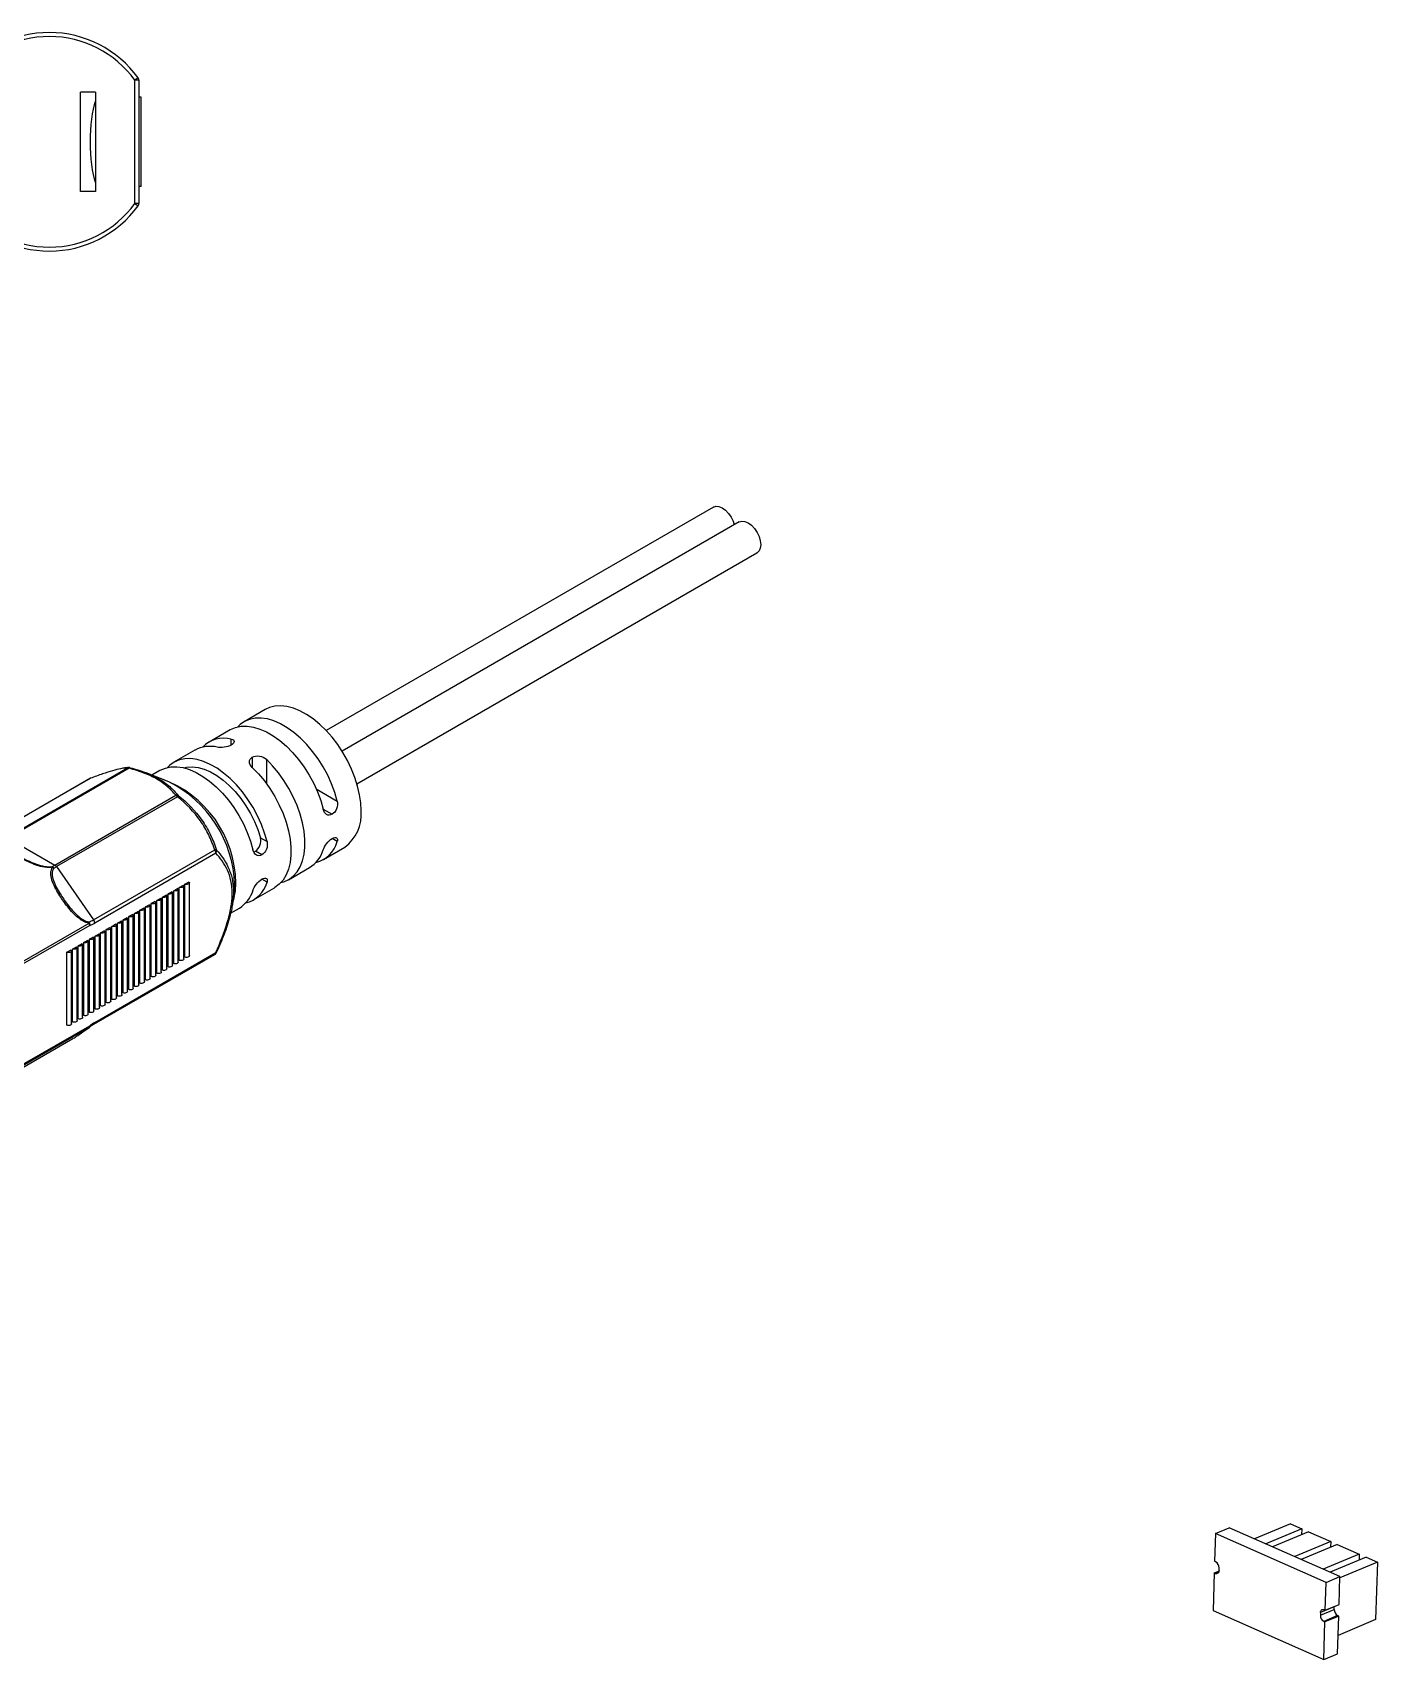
# Model space of a CAD drawing. Header units: millimetres. Extents: x 978 to 1917, y -47 to 489.
# Drawn here: x 1662.1 to 1729.8, y 20.2 to 102.1 of the extents above; entities that cross this region are included whole.
import ezdxf

# ---------------------------------------------------------------- set-up
doc = ezdxf.new("R2010")
doc.units = ezdxf.units.MM
doc.layers.get('0').update_dxf_attribs({"color": 8, "lineweight": 30})
doc.layers.add('SolidLine', color=7, linetype='Continuous', lineweight=30)

msp = doc.modelspace()

# ---------------------------------------------------------------- linework, layer by layer
at = {"color": 7, "linetype": 'Continuous', "lineweight": 25}
for p, q in [((1664.495, 94.123), (1664.495, 99.123)), ((1665.245, 99.123), (1664.495, 99.123)), ((1665.245, 99.123), (1665.245, 98.69)), ((1667.392, 99.839), (1667.23, 99.722)), ((1667.23, 93.525), (1667.23, 99.722)), ((1667.43, 99.722), (1667.23, 99.722)), ((1667.43, 99.722), (1667.43, 93.525)), ((1665.245, 98.69), (1665.245, 94.556)), ((1667.542, 98.873), (1667.43, 98.873)), ((1667.542, 94.373), (1667.542, 98.873)), ((1665.245, 94.556), (1665.245, 94.123)), ((1667.542, 94.373), (1667.43, 94.373)), ((1665.245, 94.123), (1664.495, 94.123)), ((1667.23, 93.525), (1667.392, 93.408)), ((1667.43, 93.525), (1667.23, 93.525)), ((1696.351, 78.236), (1676.862, 66.986)), ((1697.641, 77.491), (1677.659, 65.955)), ((1678.407, 64.309), (1698.541, 75.932)), ((1673.79, 68.047), (1672.729, 67.434)), ((1672.022, 67.026), (1670.962, 66.414)), ((1670.254, 66.006), (1669.194, 65.393)), ((1660.768, 61.595), (1666.852, 65.108)), ((1666.936, 65.091), (1660.852, 61.579)), ((1666.993, 65.119), (1666.987, 65.122)), ((1668.944, 64.405), (1667.797, 64.861)), ((1668.487, 64.985), (1668.078, 64.749)), ((1664.979, 64.583), (1659.093, 61.185)), ((1663.201, 60.223), (1669.285, 63.735)), ((1669.37, 63.655), (1663.285, 60.142)), ((1660.852, 61.579), (1663.201, 60.223)), ((1673.543, 61.594), (1673.88, 61.399)), ((1665.151, 57.464), (1671.245, 60.982)), ((1671.302, 60.818), (1665.209, 57.3)), ((1673.618, 60.734), (1673.294, 60.921)), ((1676.729, 60.506), (1677.79, 61.118)), ((1663.285, 60.142), (1665.151, 57.464)), ((1674.961, 59.485), (1676.022, 60.098)), ((1669.182, 58.931), (1669.387, 59.05)), ((1669.408, 55.331), (1669.408, 59.006)), ((1669.465, 59.094), (1669.67, 59.213)), ((1669.465, 55.42), (1669.465, 59.094)), ((1669.691, 55.495), (1669.691, 59.169)), ((1669.747, 59.258), (1669.953, 59.376)), ((1669.747, 55.583), (1669.747, 59.258)), ((1669.973, 55.658), (1669.973, 59.332)), ((1673.193, 58.465), (1674.254, 59.077)), ((1667.768, 58.115), (1667.973, 58.233)), ((1667.993, 54.515), (1667.993, 58.189)), ((1668.05, 58.278), (1668.256, 58.397)), ((1668.05, 54.604), (1668.05, 58.278)), ((1668.276, 54.678), (1668.276, 58.353)), ((1668.333, 58.441), (1668.539, 58.56)), ((1668.333, 54.767), (1668.333, 58.441)), ((1668.559, 54.842), (1668.559, 58.516)), ((1668.616, 58.605), (1668.821, 58.723)), ((1668.616, 54.93), (1668.616, 58.605)), ((1668.842, 55.005), (1668.842, 58.679)), ((1668.899, 58.768), (1669.104, 58.886)), ((1668.899, 55.093), (1668.899, 58.768)), ((1669.125, 55.168), (1669.125, 58.843)), ((1669.182, 55.257), (1669.182, 58.931)), ((1672.144, 58.273), (1672.213, 58.743)), ((1666.353, 57.298), (1666.559, 57.417)), ((1666.579, 53.699), (1666.579, 57.373)), ((1666.636, 57.462), (1666.841, 57.58)), ((1666.636, 53.787), (1666.636, 57.462)), ((1666.862, 53.862), (1666.862, 57.536)), ((1666.919, 57.625), (1667.124, 57.743)), ((1666.919, 53.95), (1666.919, 57.625)), ((1667.145, 54.025), (1667.145, 57.7)), ((1667.202, 57.788), (1667.407, 57.907)), ((1667.202, 54.114), (1667.202, 57.788)), ((1667.428, 54.188), (1667.428, 57.863)), ((1667.485, 57.951), (1667.69, 58.07)), ((1667.485, 54.277), (1667.485, 57.951)), ((1667.711, 54.352), (1667.711, 58.026)), ((1667.768, 54.44), (1667.768, 58.115)), ((1672.046, 57.803), (1672.486, 58.057)), ((1661.55, 55.345), (1664.928, 57.295)), ((1664.955, 57.184), (1661.577, 55.234)), ((1664.939, 56.482), (1665.144, 56.6)), ((1665.165, 52.882), (1665.165, 56.557)), ((1665.222, 56.645), (1665.427, 56.764)), ((1665.222, 52.971), (1665.222, 56.645)), ((1665.448, 53.045), (1665.448, 56.72)), ((1665.505, 56.808), (1665.71, 56.927)), ((1665.505, 53.134), (1665.505, 56.808)), ((1665.731, 53.209), (1665.731, 56.883)), ((1665.788, 56.972), (1665.993, 57.09)), ((1665.788, 53.297), (1665.788, 56.972)), ((1666.014, 53.372), (1666.014, 57.046)), ((1666.07, 57.135), (1666.276, 57.254)), ((1666.07, 53.461), (1666.07, 57.135)), ((1666.296, 53.535), (1666.296, 57.21)), ((1666.353, 53.624), (1666.353, 57.298)), ((1663.808, 55.829), (1664.013, 55.947)), ((1663.808, 52.154), (1663.808, 55.829)), ((1664.034, 52.229), (1664.034, 55.903)), ((1664.091, 55.992), (1664.296, 56.111)), ((1664.091, 52.318), (1664.091, 55.992)), ((1664.317, 52.392), (1664.317, 56.067)), ((1664.373, 56.155), (1664.579, 56.274)), ((1664.373, 52.481), (1664.373, 56.155)), ((1664.599, 52.556), (1664.599, 56.23)), ((1664.656, 56.319), (1664.862, 56.437)), ((1664.656, 52.644), (1664.656, 56.319)), ((1664.882, 52.719), (1664.882, 56.393)), ((1664.939, 52.807), (1664.939, 56.482)), ((1665.167, 52.209), (1671.26, 55.726)), ((1665.209, 52.3), (1671.302, 55.818)), ((1664.928, 52.044), (1661.55, 50.094)), ((1661.577, 50.174), (1664.955, 52.124)), ((1661.145, 49.777), (1664.099, 51.483))]:
    msp.add_line(p, q, dxfattribs=at)
at = {"color": 8, "linetype": 'Continuous', "lineweight": 25}
for p, q in [((1672.077, 66.26), (1672.077, 66.563)), ((1673.138, 65.648), (1673.138, 65.134)), ((1673.845, 65.542), (1673.845, 64.323)), ((1664.995, 64.59), (1659.1, 61.187)), ((1676.361, 64.049), (1677.416, 63.44)), ((1676.709, 63.032), (1677.154, 62.775)), ((1677.416, 61.398), (1677.154, 61.55)), ((1673.88, 59.357), (1673.618, 59.509))]:
    msp.add_line(p, q, dxfattribs=at)
at = {"color": 7, "linetype": 'Continuous', "lineweight": 25, "flags": 128}
for points in [[(1696.351, 78.236), (1696.477, 78.277), (1696.628, 78.264), (1696.791, 78.197), (1696.955, 78.081), (1697.108, 77.923), (1697.241, 77.734), (1697.344, 77.526), (1697.401, 77.353)], [(1697.641, 77.491), (1697.651, 77.497), (1697.784, 77.533), (1697.937, 77.514), (1698.101, 77.441), (1698.264, 77.32), (1698.415, 77.158), (1698.545, 76.966), (1698.644, 76.757), (1698.707, 76.545), (1698.728, 76.344), (1698.707, 76.168), (1698.644, 76.028), (1698.545, 75.934), (1698.541, 75.932)], [(1678.618, 62.95), (1678.598, 63.347), (1678.539, 63.763), (1678.441, 64.189), (1678.306, 64.621), (1678.136, 65.053), (1677.932, 65.478), (1677.699, 65.89), (1677.439, 66.284), (1677.155, 66.654), (1676.853, 66.996), (1676.535, 67.303), (1676.207, 67.572), (1675.874, 67.799), (1675.539, 67.981), (1675.207, 68.115), (1674.884, 68.2), (1674.573, 68.233), (1674.28, 68.216), (1674.008, 68.148), (1673.79, 68.047)], [(1672.022, 67.026), (1672.042, 67.037), (1672.296, 67.146), (1672.575, 67.204), (1672.875, 67.21), (1673.191, 67.164), (1673.518, 67.067), (1673.853, 66.92), (1674.191, 66.725), (1674.526, 66.485), (1674.853, 66.204), (1675.169, 65.885), (1675.469, 65.533), (1675.748, 65.153), (1676.002, 64.751), (1676.229, 64.331), (1676.424, 63.901), (1676.584, 63.466), (1676.709, 63.032)], [(1677.416, 63.44), (1677.292, 63.874), (1677.131, 64.309), (1676.936, 64.739), (1676.71, 65.159), (1676.455, 65.561), (1676.176, 65.941), (1675.876, 66.293), (1675.56, 66.612), (1675.233, 66.893), (1674.898, 67.133), (1674.56, 67.328), (1674.226, 67.475), (1673.898, 67.572), (1673.582, 67.618), (1673.282, 67.612), (1673.003, 67.554), (1672.749, 67.445), (1672.522, 67.287), (1672.407, 67.176)], [(1673.88, 61.399), (1673.756, 61.833), (1673.595, 62.268), (1673.4, 62.698), (1673.174, 63.118), (1672.919, 63.52), (1672.64, 63.9), (1672.341, 64.252), (1672.025, 64.571), (1671.697, 64.852), (1671.362, 65.092), (1671.025, 65.287), (1670.69, 65.434), (1670.362, 65.531), (1670.046, 65.577), (1669.747, 65.571), (1669.468, 65.513), (1669.213, 65.404), (1668.987, 65.246), (1668.872, 65.135)], [(1674.576, 59.336), (1674.731, 59.38), (1674.981, 59.497), (1675.202, 59.663), (1675.392, 59.876), (1675.547, 60.132), (1675.665, 60.429), (1675.745, 60.761), (1675.785, 61.125), (1675.785, 61.515), (1675.745, 61.924), (1675.665, 62.349), (1675.547, 62.782), (1675.392, 63.217), (1675.202, 63.649), (1674.981, 64.071), (1674.731, 64.477), (1674.455, 64.861), (1674.159, 65.217), (1673.845, 65.542)], [(1668.487, 64.985), (1668.506, 64.996), (1668.761, 65.105), (1669.04, 65.163), (1669.339, 65.169), (1669.655, 65.123), (1669.983, 65.026), (1670.318, 64.879), (1670.655, 64.684), (1670.99, 64.444), (1671.318, 64.163), (1671.634, 63.844), (1671.933, 63.492), (1672.212, 63.112), (1672.467, 62.71), (1672.693, 62.29), (1672.888, 61.86), (1673.049, 61.424), (1673.173, 60.991)], [(1669.683, 65.116), (1669.831, 65.15), (1670.11, 65.169), (1670.407, 65.136), (1670.717, 65.05), (1671.034, 64.914), (1671.353, 64.73), (1671.671, 64.5), (1671.98, 64.228), (1672.277, 63.919), (1672.556, 63.578), (1672.813, 63.209), (1673.044, 62.821), (1673.244, 62.417), (1673.412, 62.006), (1673.543, 61.594)], [(1673.138, 65.134), (1673.452, 64.809), (1673.748, 64.452), (1674.024, 64.068), (1674.274, 63.663), (1674.495, 63.241), (1674.685, 62.809), (1674.84, 62.374), (1674.958, 61.941), (1675.037, 61.516), (1675.078, 61.106), (1675.078, 60.717), (1675.037, 60.353), (1674.958, 60.021), (1674.84, 59.724), (1674.685, 59.468), (1674.495, 59.255), (1674.274, 59.089), (1674.254, 59.077)], [(1665.009, 64.597), (1665.004, 64.595), (1664.995, 64.59)], [(1669.387, 59.05), (1669.405, 59.023), (1669.406, 58.995), (1669.392, 58.968), (1669.364, 58.945), (1669.324, 58.928), (1669.277, 58.92), (1669.228, 58.921), (1669.182, 58.931)], [(1669.67, 59.213), (1669.687, 59.186), (1669.689, 59.158), (1669.675, 59.131), (1669.647, 59.108), (1669.607, 59.091), (1669.56, 59.083), (1669.51, 59.084), (1669.465, 59.094)], [(1669.953, 59.376), (1669.97, 59.35), (1669.972, 59.321), (1669.958, 59.294), (1669.929, 59.271), (1669.889, 59.255), (1669.842, 59.246), (1669.793, 59.248), (1669.747, 59.258)], [(1672.213, 58.743), (1672.228, 58.855), (1672.248, 59.234)], [(1667.973, 58.233), (1667.99, 58.207), (1667.992, 58.178), (1667.978, 58.151), (1667.95, 58.128), (1667.91, 58.112), (1667.863, 58.104), (1667.813, 58.105), (1667.768, 58.115)], [(1668.256, 58.397), (1668.273, 58.37), (1668.275, 58.342), (1668.261, 58.315), (1668.232, 58.291), (1668.192, 58.275), (1668.145, 58.267), (1668.096, 58.268), (1668.05, 58.278)], [(1668.539, 58.56), (1668.556, 58.533), (1668.558, 58.505), (1668.544, 58.478), (1668.515, 58.455), (1668.475, 58.438), (1668.428, 58.43), (1668.379, 58.431), (1668.333, 58.441)], [(1668.821, 58.723), (1668.839, 58.697), (1668.841, 58.668), (1668.827, 58.641), (1668.798, 58.618), (1668.758, 58.602), (1668.711, 58.593), (1668.662, 58.594), (1668.616, 58.605)], [(1669.104, 58.886), (1669.122, 58.86), (1669.124, 58.832), (1669.11, 58.804), (1669.081, 58.781), (1669.041, 58.765), (1668.994, 58.757), (1668.945, 58.758), (1668.899, 58.768)], [(1666.559, 57.417), (1666.576, 57.39), (1666.578, 57.362), (1666.564, 57.335), (1666.535, 57.312), (1666.495, 57.295), (1666.448, 57.287), (1666.399, 57.288), (1666.353, 57.298)], [(1666.841, 57.58), (1666.859, 57.554), (1666.861, 57.525), (1666.847, 57.498), (1666.818, 57.475), (1666.778, 57.459), (1666.731, 57.45), (1666.682, 57.451), (1666.636, 57.462)], [(1667.124, 57.743), (1667.142, 57.717), (1667.144, 57.689), (1667.13, 57.661), (1667.101, 57.638), (1667.061, 57.622), (1667.014, 57.614), (1666.965, 57.615), (1666.919, 57.625)], [(1667.407, 57.907), (1667.425, 57.88), (1667.427, 57.852), (1667.412, 57.825), (1667.384, 57.802), (1667.344, 57.785), (1667.297, 57.777), (1667.248, 57.778), (1667.202, 57.788)], [(1667.69, 58.07), (1667.708, 58.043), (1667.709, 58.015), (1667.695, 57.988), (1667.667, 57.965), (1667.627, 57.948), (1667.58, 57.94), (1667.531, 57.941), (1667.485, 57.951)], [(1665.144, 56.6), (1665.162, 56.574), (1665.164, 56.546), (1665.15, 56.518), (1665.121, 56.495), (1665.081, 56.479), (1665.034, 56.471), (1664.985, 56.472), (1664.939, 56.482)], [(1665.427, 56.764), (1665.445, 56.737), (1665.447, 56.709), (1665.433, 56.682), (1665.404, 56.659), (1665.364, 56.642), (1665.317, 56.634), (1665.268, 56.635), (1665.222, 56.645)], [(1665.71, 56.927), (1665.728, 56.901), (1665.73, 56.872), (1665.715, 56.845), (1665.687, 56.822), (1665.647, 56.805), (1665.6, 56.797), (1665.551, 56.798), (1665.505, 56.808)], [(1665.993, 57.09), (1666.011, 57.064), (1666.012, 57.035), (1665.998, 57.008), (1665.97, 56.985), (1665.93, 56.969), (1665.883, 56.961), (1665.834, 56.962), (1665.788, 56.972)], [(1666.276, 57.254), (1666.293, 57.227), (1666.295, 57.199), (1666.281, 57.172), (1666.253, 57.148), (1666.213, 57.132), (1666.165, 57.124), (1666.116, 57.125), (1666.07, 57.135)], [(1664.013, 55.947), (1664.031, 55.921), (1664.032, 55.892), (1664.018, 55.865), (1663.99, 55.842), (1663.95, 55.826), (1663.903, 55.818), (1663.854, 55.819), (1663.808, 55.829)], [(1664.296, 56.111), (1664.313, 56.084), (1664.315, 56.056), (1664.301, 56.029), (1664.273, 56.006), (1664.233, 55.989), (1664.186, 55.981), (1664.136, 55.982), (1664.091, 55.992)], [(1664.579, 56.274), (1664.596, 56.247), (1664.598, 56.219), (1664.584, 56.192), (1664.555, 56.169), (1664.515, 56.152), (1664.468, 56.144), (1664.419, 56.145), (1664.373, 56.155)], [(1664.862, 56.437), (1664.879, 56.411), (1664.881, 56.382), (1664.867, 56.355), (1664.838, 56.332), (1664.798, 56.316), (1664.751, 56.307), (1664.702, 56.308), (1664.656, 56.319)], [(1668.842, 55.005), (1668.841, 54.994), (1668.827, 54.967), (1668.798, 54.944), (1668.758, 54.927), (1668.711, 54.919), (1668.662, 54.92), (1668.616, 54.93)], [(1669.125, 55.168), (1669.124, 55.157), (1669.11, 55.13), (1669.081, 55.107), (1669.041, 55.09), (1668.994, 55.082), (1668.945, 55.083), (1668.899, 55.093)], [(1669.408, 55.331), (1669.406, 55.32), (1669.392, 55.293), (1669.364, 55.27), (1669.324, 55.254), (1669.277, 55.245), (1669.228, 55.247), (1669.182, 55.257)], [(1669.691, 55.495), (1669.689, 55.484), (1669.675, 55.457), (1669.647, 55.433), (1669.607, 55.417), (1669.56, 55.409), (1669.51, 55.41), (1669.465, 55.42)], [(1669.973, 55.658), (1669.972, 55.647), (1669.958, 55.62), (1669.929, 55.597), (1669.889, 55.58), (1669.842, 55.572), (1669.793, 55.573), (1669.747, 55.583)], [(1667.428, 54.188), (1667.427, 54.177), (1667.412, 54.15), (1667.384, 54.127), (1667.344, 54.111), (1667.297, 54.103), (1667.248, 54.104), (1667.202, 54.114)], [(1667.711, 54.352), (1667.709, 54.341), (1667.695, 54.314), (1667.667, 54.29), (1667.627, 54.274), (1667.58, 54.266), (1667.531, 54.267), (1667.485, 54.277)], [(1667.993, 54.515), (1667.992, 54.504), (1667.978, 54.477), (1667.95, 54.454), (1667.91, 54.437), (1667.863, 54.429), (1667.813, 54.43), (1667.768, 54.44)], [(1668.276, 54.678), (1668.275, 54.667), (1668.261, 54.64), (1668.232, 54.617), (1668.192, 54.601), (1668.145, 54.592), (1668.096, 54.593), (1668.05, 54.604)], [(1668.559, 54.842), (1668.558, 54.831), (1668.544, 54.803), (1668.515, 54.78), (1668.475, 54.764), (1668.428, 54.756), (1668.379, 54.757), (1668.333, 54.767)], [(1666.014, 53.372), (1666.012, 53.361), (1665.998, 53.334), (1665.97, 53.311), (1665.93, 53.294), (1665.883, 53.286), (1665.834, 53.287), (1665.788, 53.297)], [(1666.296, 53.535), (1666.295, 53.524), (1666.281, 53.497), (1666.253, 53.474), (1666.213, 53.458), (1666.165, 53.449), (1666.116, 53.45), (1666.07, 53.461)], [(1666.579, 53.699), (1666.578, 53.688), (1666.564, 53.66), (1666.535, 53.637), (1666.495, 53.621), (1666.448, 53.613), (1666.399, 53.614), (1666.353, 53.624)], [(1666.862, 53.862), (1666.861, 53.851), (1666.847, 53.824), (1666.818, 53.801), (1666.778, 53.784), (1666.731, 53.776), (1666.682, 53.777), (1666.636, 53.787)], [(1667.145, 54.025), (1667.144, 54.014), (1667.13, 53.987), (1667.101, 53.964), (1667.061, 53.947), (1667.014, 53.939), (1666.965, 53.94), (1666.919, 53.95)], [(1664.599, 52.556), (1664.598, 52.545), (1664.584, 52.517), (1664.555, 52.494), (1664.515, 52.478), (1664.468, 52.47), (1664.419, 52.471), (1664.373, 52.481)], [(1664.882, 52.719), (1664.881, 52.708), (1664.867, 52.681), (1664.838, 52.658), (1664.798, 52.641), (1664.751, 52.633), (1664.702, 52.634), (1664.656, 52.644)], [(1665.165, 52.882), (1665.164, 52.871), (1665.15, 52.844), (1665.121, 52.821), (1665.081, 52.804), (1665.034, 52.796), (1664.985, 52.797), (1664.939, 52.807)], [(1665.448, 53.045), (1665.447, 53.034), (1665.433, 53.007), (1665.404, 52.984), (1665.364, 52.968), (1665.317, 52.96), (1665.268, 52.961), (1665.222, 52.971)], [(1665.731, 53.209), (1665.73, 53.198), (1665.715, 53.171), (1665.687, 53.147), (1665.647, 53.131), (1665.6, 53.123), (1665.551, 53.124), (1665.505, 53.134)], [(1664.034, 52.229), (1664.032, 52.218), (1664.018, 52.191), (1663.99, 52.168), (1663.95, 52.151), (1663.903, 52.143), (1663.854, 52.144), (1663.808, 52.154)], [(1664.317, 52.392), (1664.315, 52.381), (1664.301, 52.354), (1664.273, 52.331), (1664.233, 52.315), (1664.186, 52.306), (1664.136, 52.307), (1664.091, 52.318)], [(1665.151, 52.202), (1665.164, 52.207), (1665.167, 52.209)]]:
    msp.add_lwpolyline(points, dxfattribs=at)
at = {"color": 8, "linetype": 'Continuous', "lineweight": 25, "flags": 128}
for points in [[(1666.987, 65.122), (1666.987, 65.122), (1666.981, 65.122), (1666.974, 65.121), (1666.967, 65.119), (1666.959, 65.114), (1666.952, 65.108), (1666.944, 65.101), (1666.936, 65.091)], [(1664.995, 64.59), (1664.982, 64.585), (1664.979, 64.583)], [(1671.302, 55.818), (1671.314, 55.815), (1671.324, 55.814), (1671.332, 55.814), (1671.338, 55.815), (1671.342, 55.816), (1671.343, 55.818)]]:
    msp.add_lwpolyline(points, dxfattribs=at)
at = {"color": 7, "linetype": 'Continuous', "lineweight": 25}
for centre, radius, start, end in [((1662.93, 96.623), 5.5, 35.77483, 144.22517), ((1662.93, 96.623), 5.3, 35.77483, 144.22517), ((1667.23, 99.722), 0.2, 0, 35.77483), ((1662.93, 96.623), 5.5, 215.77483, 324.22517), ((1662.93, 96.623), 5.3, 215.77483, 324.22517), ((1667.23, 93.525), 0.2, 324.22517, 0), ((1671.71, 65.118), 1.49, 75.71645, 135.91151), ((1671.008, 64.613), 1.584, 76.76677, 118.4076), ((1666.936, 64.943), 0.185, 91.954, 117.00348), ((1666.874, 64.998), 0.112, 56.36032, 101.53124), ((1666.936, 64.928), 0.2, 75.35613, 91.01675), ((1665.079, 64.41), 0.2, 110.50618, 119.99731), ((1666.273, 59.059), 5.977, 1.68267, 63.45584), ((1669.333, 63.577), 0.166, 62.4571, 106.88595), ((1669.142, 63.502), 0.274, 33.87022, 58.51501), ((1669.12, 63.846), 0.315, 322.48112, 337.096), ((1676.574, 62.772), 2.052, 306.33201, 4.98017), ((1671.278, 60.819), 0.166, 68.24518, 101.51913), ((1671.002, 60.805), 0.3, 2.37351, 36.00449), ((1671.147, 60.938), 0.195, 322.23136, 10.58529), ((1675.192, 61.447), 1.584, 301.58908, 343.24035), ((1675.981, 61.802), 1.49, 284.08504, 344.29173), ((1662.919, 60.007), 0.207, 29.87601, 44.109), ((1662.945, 59.939), 0.245, 32.45527, 59.92997), ((1662.947, 59.851), 0.3, 46.98318, 59.63594), ((1663.058, 59.99), 0.274, 33.87022, 58.51501), ((1672.446, 59.761), 1.49, 284.08504, 344.29173), ((1663.508, 58.511), 0.259, 98.98622, 113.91469), ((1673.52, 45.734), 15.807, 127.7559, 127.98776), ((1671.657, 59.406), 1.584, 301.58908, 343.24035), ((1664.625, 57.289), 0.304, 1.14972, 13.62335), ((1664.682, 57.221), 0.276, 352.24147, 30.32002), ((1664.909, 57.288), 0.3, 2.37351, 36.00449), ((1664.683, 57.177), 0.272, 1.43952, 25.62375), ((1671.161, 55.9), 0.2, 299.99731, 335.90817), ((1671.333, 55.82), 0.00995, 347.06322, 51.77078), ((1664.813, 52.205), 0.2, 304.43827, 309.18258), ((1664.924, 52.044), 0.00423, 307.85055, 358.6122), ((1664.842, 52.117), 0.113, 319.67192, 3.46522)]:
    msp.add_arc(centre, radius, start, end, dxfattribs=at)
at = {"color": 8, "linetype": 'Continuous', "lineweight": 25}
for centre, radius, start, end in [((1666.687, 59.261), 5.619, 0.45667, 70.49429), ((1669.436, 59.26), 2.87, 341.25455, 0.91511), ((1671.199, 55.809), 0.103, 306.41502, 4.89716), ((1664.884, 52.1), 0.0743, 318.11791, 18.68428), ((1665.106, 52.291), 0.103, 306.41502, 4.89716)]:
    msp.add_arc(centre, radius, start, end, dxfattribs=at)
at = {"color": 7, "linetype": 'Continuous', "lineweight": 25}
for centre, major_axis, ratio, start_param, end_param in [((1665.683, 96.623), (0, 2.636), 0.267949, 0.669576, 2.472017), ((1663.716, 61.559), (1.412, 1.486), 0.349655, 3.915049, 4.010984), ((1663.716, 61.559), (1.348, 1.547), 0.392493, 3.897751, 3.993686), ((1665.067, 59.62), (0.621, 2.278), 0.558897, 3.491019, 3.654847), ((1665.209, 59.538), (0.848, 2.365), 0.551247, 3.554631, 3.718459), ((1665.067, 50.144), (0.844, 2.169), 0.5244, 0.579067, 0.742896), ((1665.209, 50.063), (0.848, 2.365), 0.551247, 0.576867, 0.740695)]:
    msp.add_ellipse(centre, major_axis=major_axis, ratio=ratio, start_param=start_param, end_param=end_param, dxfattribs=at)
for points, knots in [([(1672.077, 66.563), (1672.168, 66.545), (1672.222, 66.5), (1672.225, 66.383), (1672.173, 66.315), (1672.077, 66.26)], [0, 0, 0, 0, 0.5, 0.5, 1, 1, 1, 1]), ([(1672.077, 66.26), (1671.982, 66.205), (1671.85, 66.166), (1671.588, 66.133), (1671.461, 66.137), (1671.37, 66.154)], [0, 0, 0, 0, 0.5, 0.5, 1, 1, 1, 1]), ([(1673.138, 65.134), (1673.048, 65.22), (1672.993, 65.321), (1672.99, 65.508), (1673.043, 65.593), (1673.138, 65.648)], [0, 0, 0, 0, 0.5, 0.5, 1, 1, 1, 1]), ([(1673.138, 65.648), (1673.233, 65.703), (1673.366, 65.725), (1673.628, 65.688), (1673.755, 65.628), (1673.845, 65.542)], [0, 0, 0, 0, 0.5, 0.5, 1, 1, 1, 1]), ([(1666.515, 65.066), (1666.512, 65.066), (1666.411, 65.052), (1666.112, 64.971), (1665.609, 64.815), (1665.202, 64.666), (1664.995, 64.59)], [0, 0, 0, 0, 0.01087, 0.337977, 0.663859, 1, 1, 1, 1]), ([(1666.93, 65.126), (1666.878, 65.124), (1666.774, 65.121), (1666.64, 65.097), (1666.572, 65.085)], [0, 0, 0, 0, 0.499066, 1, 1, 1, 1]), ([(1669.285, 63.735), (1669.168, 63.885), (1669.032, 64.029), (1668.717, 64.301), (1668.536, 64.43), (1668.137, 64.66), (1667.919, 64.763), (1667.449, 64.944), (1667.196, 65.023), (1666.936, 65.091)], [0, 0, 0, 0, 0.25, 0.25, 0.5, 0.5, 0.75, 0.75, 1, 1, 1, 1]), ([(1666.993, 65.119), (1667.259, 65.05), (1667.517, 64.969), (1667.998, 64.783), (1668.222, 64.678), (1668.632, 64.442), (1668.819, 64.309), (1669.146, 64.028), (1669.287, 63.879), (1669.41, 63.724)], [0, 0, 0, 0, 0.25, 0.25, 0.5, 0.5, 0.75, 0.75, 1, 1, 1, 1]), ([(1671.245, 60.982), (1671.164, 61.238), (1671.065, 61.491), (1670.829, 61.98), (1670.69, 62.218), (1670.205, 62.908), (1669.811, 63.305), (1669.37, 63.655)], [0, 0, 0, 0, 0.25, 0.25, 0.5, 0.5, 1, 1, 1, 1]), ([(1669.41, 63.724), (1669.862, 63.364), (1670.265, 62.957), (1670.762, 62.25), (1670.907, 62.002), (1671.153, 61.497), (1671.255, 61.237), (1671.34, 60.973)], [0, 0, 0, 0, 0.5, 0.5, 0.75, 0.75, 1, 1, 1, 1]), ([(1677.416, 63.44), (1677.446, 63.318), (1677.434, 63.179), (1677.335, 62.933), (1677.249, 62.83), (1677.154, 62.775)], [0, 0, 0, 0, 0.5, 0.5, 1, 1, 1, 1]), ([(1677.154, 62.775), (1677.059, 62.72), (1676.959, 62.717), (1676.799, 62.812), (1676.738, 62.91), (1676.709, 63.032)], [0, 0, 0, 0, 0.5, 0.5, 1, 1, 1, 1]), ([(1673.294, 60.921), (1673.388, 60.976), (1673.474, 61.081), (1673.569, 61.33), (1673.577, 61.471), (1673.543, 61.594)], [0, 0, 0, 0, 0.5, 0.5, 1, 1, 1, 1]), ([(1676.709, 60.99), (1676.738, 61.077), (1676.798, 61.189), (1676.959, 61.399), (1677.059, 61.495), (1677.154, 61.55)], [0, 0, 0, 0, 0.5, 0.5, 1, 1, 1, 1]), ([(1677.154, 61.55), (1677.249, 61.605), (1677.335, 61.616), (1677.434, 61.556), (1677.446, 61.486), (1677.416, 61.398)], [0, 0, 0, 0, 0.5, 0.5, 1, 1, 1, 1]), ([(1671.302, 55.818), (1671.526, 56.32), (1671.729, 56.823), (1671.958, 57.582), (1672.022, 57.836), (1672.108, 58.326), (1672.132, 58.565), (1672.133, 59.023), (1672.109, 59.237), (1672.023, 59.628), (1671.96, 59.806), (1671.73, 60.303), (1671.527, 60.575), (1671.302, 60.818)], [0, 0, 0, 0, 0.25, 0.25, 0.375, 0.375, 0.5, 0.5, 0.625, 0.625, 0.75, 0.75, 1, 1, 1, 1]), ([(1673.618, 60.734), (1673.523, 60.679), (1673.423, 60.676), (1673.263, 60.771), (1673.203, 60.869), (1673.173, 60.991)], [0, 0, 0, 0, 0.5, 0.5, 1, 1, 1, 1]), ([(1673.209, 60.889), (1673.214, 60.889), (1673.242, 60.891), (1673.27, 60.907), (1673.294, 60.921)], [0, 0, 0, 0, 0.184946, 1, 1, 1, 1]), ([(1673.88, 61.399), (1673.91, 61.277), (1673.898, 61.138), (1673.799, 60.892), (1673.713, 60.789), (1673.618, 60.734)], [0, 0, 0, 0, 0.5, 0.5, 1, 1, 1, 1]), ([(1663.099, 60.11), (1662.971, 60.082), (1662.826, 60.086), (1662.542, 60.131), (1662.4, 60.172), (1661.999, 60.311), (1661.749, 60.432), (1661.524, 60.551)], [0, 0, 0, 0, 0.25, 0.25, 0.5, 0.5, 1, 1, 1, 1]), ([(1661.582, 60.575), (1661.795, 60.463), (1662.028, 60.35), (1662.406, 60.217), (1662.539, 60.177), (1662.807, 60.132), (1662.946, 60.125), (1663.068, 60.151)], [0, 0, 0, 0, 0.5, 0.5, 0.75, 0.75, 1, 1, 1, 1]), ([(1663.403, 58.748), (1663.255, 58.988), (1663.127, 59.229), (1663.017, 59.582), (1662.994, 59.699), (1663.001, 59.92), (1663.03, 60.024), (1663.099, 60.11)], [0, 0, 0, 0, 0.5, 0.5, 0.75, 0.75, 1, 1, 1, 1]), ([(1663.152, 60.07), (1663.088, 59.988), (1663.065, 59.886), (1663.067, 59.673), (1663.092, 59.56), (1663.204, 59.223), (1663.327, 58.994), (1663.468, 58.767)], [0, 0, 0, 0, 0.25, 0.25, 0.5, 0.5, 1, 1, 1, 1]), ([(1672.016, 59.862), (1672.04, 59.801), (1672.126, 59.586), (1672.179, 59.233), (1672.198, 58.754), (1672.154, 58.251), (1672.001, 57.545), (1671.731, 56.728), (1671.471, 56.13), (1671.34, 55.828)], [0, 0, 0, 0, 0.060516, 0.215018, 0.294599, 0.437133, 0.58371, 0.789814, 1, 1, 1, 1]), ([(1673.173, 58.949), (1673.203, 59.036), (1673.263, 59.148), (1673.423, 59.358), (1673.523, 59.454), (1673.618, 59.509)], [0, 0, 0, 0, 0.5, 0.5, 1, 1, 1, 1]), ([(1673.618, 59.509), (1673.713, 59.564), (1673.799, 59.575), (1673.898, 59.515), (1673.91, 59.445), (1673.88, 59.357)], [0, 0, 0, 0, 0.5, 0.5, 1, 1, 1, 1]), ([(1664.928, 57.295), (1664.821, 57.306), (1664.712, 57.348), (1664.506, 57.465), (1664.407, 57.54), (1664.126, 57.786), (1663.952, 57.985), (1663.79, 58.192)], [0, 0, 0, 0, 0.25, 0.25, 0.5, 0.5, 1, 1, 1, 1]), ([(1663.841, 58.231), (1663.994, 58.034), (1664.158, 57.845), (1664.424, 57.606), (1664.517, 57.533), (1664.714, 57.417), (1664.817, 57.374), (1664.92, 57.36)], [0, 0, 0, 0, 0.5, 0.5, 0.75, 0.75, 1, 1, 1, 1]), ([(1664.098, 51.485), (1664.108, 51.489), (1664.187, 51.529), (1664.357, 51.644), (1664.614, 51.821), (1664.815, 51.965), (1664.922, 52.039), (1664.928, 52.044)], [0, 0, 0, 0, 0.040989, 0.33626, 0.641529, 0.9782, 1, 1, 1, 1])]:
    msp.add_open_spline(points, degree=3, knots=knots, dxfattribs=at)
at = {"color": 8, "linetype": 'Continuous', "lineweight": 25}
for points, knots in [([(1666.852, 65.108), (1666.833, 65.107), (1666.743, 65.105), (1666.616, 65.083), (1666.515, 65.066)], [0, 0, 0, 0, 0.210179, 1, 1, 1, 1]), ([(1671.34, 60.973), (1671.445, 60.848), (1671.657, 60.596), (1671.89, 60.227), (1671.983, 59.956), (1672.016, 59.862)], [0, 0, 0, 0, 0.393149, 0.789654, 1, 1, 1, 1])]:
    msp.add_open_spline(points, degree=3, knots=knots, dxfattribs=at)
at = {"color": 7, "linetype": 'Continuous', "lineweight": 25}
for points in [[(1663.79, 58.192), (1663.65, 58.372), (1663.52, 58.559), (1663.403, 58.748)], [(1663.468, 58.767), (1663.581, 58.585), (1663.706, 58.405), (1663.841, 58.231)]]:
    msp.add_open_spline(points, degree=3, dxfattribs=at)
at = {"layer": 'SolidLine', "color": 7, "linetype": 'Continuous', "lineweight": 25}
for p, q in [((1725.388, 27.065), (1723.579, 26.307)), ((1725.388, 27.065), (1725.963, 26.811)), ((1721.618, 26.574), (1721.574, 25.175)), ((1721.618, 26.574), (1722.313, 26.865)), ((1727.188, 24.117), (1721.618, 26.574)), ((1727.883, 24.408), (1722.313, 26.865)), ((1725.963, 26.811), (1724.154, 26.053)), ((1726.305, 26.661), (1724.496, 25.903)), ((1725.963, 26.811), (1725.954, 26.514)), ((1726.305, 26.661), (1727.419, 26.169)), ((1727.419, 26.169), (1725.61, 25.411)), ((1727.742, 26.027), (1725.933, 25.269)), ((1728.856, 25.535), (1727.047, 24.777)), ((1727.419, 26.169), (1727.41, 25.887)), ((1727.742, 26.027), (1728.856, 25.535)), ((1728.856, 25.535), (1728.847, 25.238)), ((1721.556, 24.588), (1721.496, 22.693)), ((1721.556, 24.588), (1721.795, 24.688)), ((1721.556, 24.588), (1721.61, 24.564)), ((1721.628, 25.151), (1721.574, 25.175)), ((1721.797, 24.711), (1721.801, 24.846)), ((1729.198, 25.385), (1727.388, 24.627)), ((1729.773, 25.131), (1727.881, 24.338)), ((1729.198, 25.385), (1729.773, 25.131)), ((1729.773, 25.131), (1729.682, 22.243)), ((1727.144, 22.718), (1727.188, 24.117)), ((1727.188, 24.117), (1727.883, 24.408)), ((1727.839, 23.009), (1727.883, 24.408)), ((1727.144, 22.718), (1727.839, 23.009)), ((1721.496, 22.693), (1727.066, 20.236)), ((1726.899, 22.46), (1727.594, 22.751)), ((1726.904, 22.596), (1726.899, 22.46)), ((1727.598, 22.887), (1726.904, 22.596)), ((1727.066, 20.236), (1727.126, 22.132)), ((1727.767, 22.446), (1727.072, 22.155)), ((1727.072, 22.155), (1727.126, 22.132)), ((1727.144, 22.718), (1727.09, 22.742)), ((1727.821, 22.423), (1727.126, 22.132)), ((1727.594, 22.751), (1727.598, 22.887)), ((1727.6, 22.909), (1727.598, 22.887)), ((1727.761, 20.527), (1727.821, 22.423)), ((1727.821, 22.423), (1727.767, 22.446)), ((1729.682, 22.243), (1727.79, 21.45)), ((1727.066, 20.236), (1727.761, 20.527))]:
    msp.add_line(p, q, dxfattribs=at)
at = {"layer": 'SolidLine', "color": 8, "linetype": 'Continuous', "lineweight": 25}
msp.add_line((1721.61, 24.564), (1721.783, 24.637), dxfattribs=at)
at = {"layer": 'SolidLine', "color": 7, "linetype": 'Continuous', "lineweight": 25, "flags": 128}
for points in [[(1721.797, 24.711), (1721.792, 24.668), (1721.78, 24.631), (1721.762, 24.599), (1721.739, 24.574), (1721.711, 24.558), (1721.679, 24.551), (1721.645, 24.553), (1721.61, 24.564)], [(1726.904, 22.596), (1726.909, 22.638), (1726.92, 22.676), (1726.938, 22.708), (1726.961, 22.732), (1726.989, 22.748), (1727.021, 22.755), (1727.055, 22.753), (1727.09, 22.742)]]:
    msp.add_lwpolyline(points, dxfattribs=at)
at = {"layer": 'SolidLine', "color": 7, "linetype": 'Continuous', "lineweight": 25}
for centre, start, end in [((1721.466, 24.858), 358.00389, 61.0179), ((1727.234, 22.449), 178.00396, 241.01783), ((1727.929, 22.74), 178.00396, 241.01783)]:
    msp.add_arc(centre, 0.335, start, end, dxfattribs=at)

doc.saveas('drawing.dxf')
